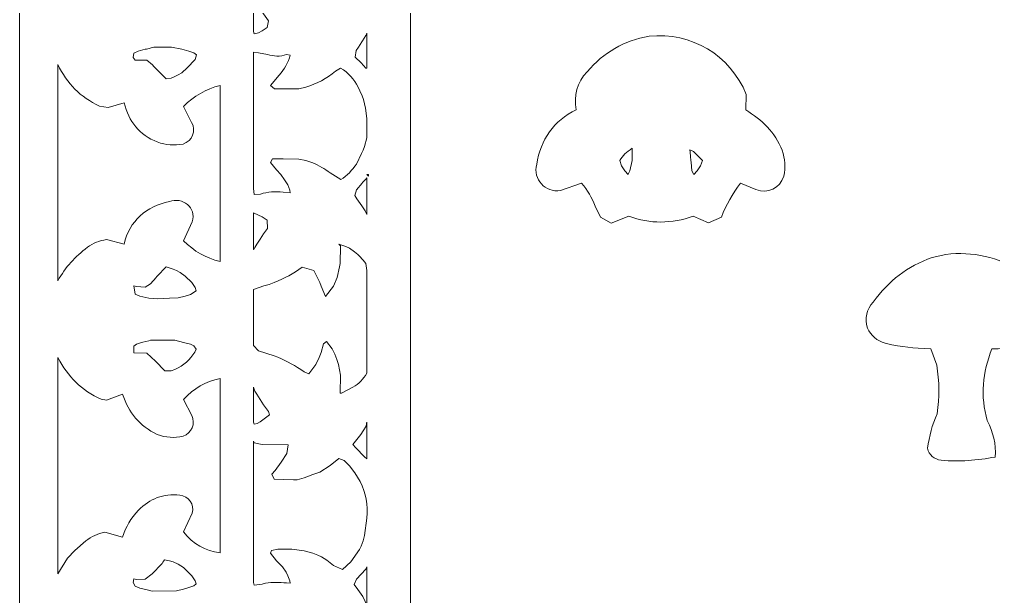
# Model space of a CAD drawing. Header units: centimetres. Extents: x -13.8 to 13.8, y -13.7 to 13.7.
# Drawn here: x -13.76 to -7.35, y 5.43 to 9.23 of the extents above; entities that cross this region are included whole.
import ezdxf

# ---------------------------------------------------------------- set-up
doc = ezdxf.new("R2010")
doc.units = ezdxf.units.CM
doc.header["$MEASUREMENT"] = 0
doc.layers.add('Layer 1', color=7, linetype='Continuous')

msp = doc.modelspace()

# ---------------------------------------------------------------- linework, layer by layer
at = {"layer": 'Layer 1', "lineweight": 0}
msp.add_lwpolyline([(-13.76315, 0.85022), (-0.94195, 0.85022), (-0.94195, 13.67104), (-13.76315, 13.67104), (-13.76315, 0.85022)], close=True, dxfattribs=at)
at = {"layer": 'Layer 1', "color": 7, "lineweight": 0}
msp.add_lwpolyline([(-11.18949, 3.40061), (-3.51539, 3.40061), (-3.51539, 11.10919), (-11.18949, 11.10919), (-11.18949, 3.40061)], close=True, dxfattribs=at)
for points, knots in [([(-12.22354, 9.38593), (-12.22354, 9.38593), (-12.21325, 9.3608), (-12.21325, 9.3608), (-12.21325, 9.3608), (-12.21325, 9.3608), (-12.20182, 9.33984), (-12.20182, 9.33984), (-12.20182, 9.33984), (-12.20182, 9.33984), (-12.17972, 9.30537), (-12.17972, 9.30537), (-12.17972, 9.30537), (-12.17972, 9.30537), (-12.15668, 9.27087), (-12.15668, 9.27087), (-12.15668, 9.27087), (-12.15668, 9.27087), (-12.12429, 9.22496), (-12.12429, 9.22496), (-12.12429, 9.22496), (-12.12429, 9.22496), (-12.13287, 9.18152), (-12.13287, 9.18152), (-12.13287, 9.18152), (-12.13287, 9.18152), (-12.16639, 9.15887), (-12.16639, 9.15887), (-12.16639, 9.15887), (-12.16639, 9.15887), (-12.18943, 9.14649), (-12.18943, 9.14649), (-12.18943, 9.14649), (-12.18943, 9.14649), (-12.21801, 9.14096), (-12.21801, 9.14096), (-12.21801, 9.14096), (-12.21801, 9.14096), (-12.22354, 9.15601), (-12.22354, 9.15601), (-12.22354, 9.15601), (-12.22354, 9.15601), (-12.22354, 9.38593), (-12.22354, 9.38593)], [0, 0, 0, 0, 0.0833333, 0.0833333, 0.0833333, 0.0833333, 0.1666667, 0.1666667, 0.1666667, 0.1666667, 0.25, 0.25, 0.25, 0.25, 0.3333333, 0.3333333, 0.3333333, 0.3333333, 0.4166667, 0.4166667, 0.4166667, 0.4166667, 0.5, 0.5, 0.5, 0.5, 0.5833333, 0.5833333, 0.5833333, 0.5833333, 0.6666667, 0.6666667, 0.6666667, 0.6666667, 0.75, 0.75, 0.75, 0.75, 0.8333333, 0.8333333, 0.8333333, 0.8333333, 1, 1, 1, 1]), ([(-11.47696, 9.14477), (-11.47696, 9.14477), (-11.47696, 8.91485), (-11.47696, 8.91485), (-11.47696, 8.91485), (-11.47696, 8.91485), (-11.48286, 8.91448), (-11.48286, 8.91448), (-11.48286, 8.91448), (-11.48286, 8.91448), (-11.51448, 8.94933), (-11.51448, 8.94933), (-11.51448, 8.94933), (-11.51448, 8.94933), (-11.55353, 8.98648), (-11.55353, 8.98648), (-11.55353, 8.98648), (-11.55353, 8.98648), (-11.54705, 9.02953), (-11.54705, 9.02953), (-11.54705, 9.02953), (-11.54705, 9.02953), (-11.53258, 9.05258), (-11.53258, 9.05258), (-11.53258, 9.05258), (-11.53258, 9.05258), (-11.50972, 9.08706), (-11.50972, 9.08706), (-11.50972, 9.08706), (-11.50972, 9.08706), (-11.48932, 9.11849), (-11.48932, 9.11849), (-11.48932, 9.11849), (-11.48935, 9.11847), (-11.47905, 9.13847), (-11.47696, 9.14477)], [0, 0, 0, 0, 0.1, 0.1, 0.1, 0.1, 0.2, 0.2, 0.2, 0.2, 0.3, 0.3, 0.3, 0.3, 0.4, 0.4, 0.4, 0.4, 0.5, 0.5, 0.5, 0.5, 0.6, 0.6, 0.6, 0.6, 0.7, 0.7, 0.7, 0.7, 0.8, 0.8, 0.8, 0.8, 1, 1, 1, 1]), ([(-12.87846, 9.05256), (-12.87846, 9.05256), (-12.76358, 9.05256), (-12.76358, 9.05256), (-12.76358, 9.05256), (-12.76358, 9.05256), (-12.695, 9.03827), (-12.695, 9.03827), (-12.695, 9.03827), (-12.695, 9.03827), (-12.64891, 9.02684), (-12.64891, 9.02684), (-12.64891, 9.02684), (-12.64891, 9.02684), (-12.61539, 9.01501), (-12.61539, 9.01501), (-12.61539, 9.01501), (-12.61539, 9.01501), (-12.5992, 9.00263), (-12.5992, 9.00263), (-12.5992, 9.00263), (-12.5992, 9.00263), (-12.60682, 8.97196), (-12.60682, 8.97196), (-12.60682, 8.97196), (-12.60682, 8.97196), (-12.65997, 8.91539), (-12.65997, 8.91539), (-12.65997, 8.91539), (-12.65997, 8.91539), (-12.69503, 8.88414), (-12.69503, 8.88414), (-12.69503, 8.88414), (-12.69503, 8.88414), (-12.7177, 8.87062), (-12.7177, 8.87062), (-12.7177, 8.87062), (-12.7177, 8.87062), (-12.74093, 8.85938), (-12.74093, 8.85938), (-12.74093, 8.85938), (-12.74093, 8.85938), (-12.76398, 8.84853), (-12.76398, 8.84853), (-12.76398, 8.84853), (-12.76398, 8.84853), (-12.79846, 8.84281), (-12.79846, 8.84281), (-12.79846, 8.84281), (-12.79846, 8.84281), (-12.83561, 8.88033), (-12.83561, 8.88033), (-12.83561, 8.88033), (-12.86532, 8.9129), (-12.88932, 8.9388), (-12.92438, 8.96624), (-12.92438, 8.96624), (-12.92438, 8.96624), (-13.00211, 8.96643), (-13.00211, 8.96643), (-13.00211, 8.96643), (-13.00211, 8.96643), (-13.01563, 8.98471), (-13.01563, 8.98471), (-13.01563, 8.98471), (-13.01563, 8.98471), (-13.01068, 9.01329), (-13.01068, 9.01329), (-13.01068, 9.01329), (-13.01068, 9.01329), (-12.9821, 9.02681), (-12.9821, 9.02681), (-12.9821, 9.02681), (-12.9821, 9.02681), (-12.93619, 9.03824), (-12.93619, 9.03824), (-12.93619, 9.03824), (-12.93619, 9.03827), (-12.88325, 9.04952), (-12.87846, 9.05256)], [0, 0, 0, 0, 0.047619, 0.047619, 0.047619, 0.047619, 0.0952381, 0.0952381, 0.0952381, 0.0952381, 0.1428571, 0.1428571, 0.1428571, 0.1428571, 0.1904762, 0.1904762, 0.1904762, 0.1904762, 0.2380952, 0.2380952, 0.2380952, 0.2380952, 0.2857143, 0.2857143, 0.2857143, 0.2857143, 0.3333333, 0.3333333, 0.3333333, 0.3333333, 0.3809524, 0.3809524, 0.3809524, 0.3809524, 0.4285714, 0.4285714, 0.4285714, 0.4285714, 0.4761905, 0.4761905, 0.4761905, 0.4761905, 0.5238095, 0.5238095, 0.5238095, 0.5238095, 0.5714286, 0.5714286, 0.5714286, 0.5714286, 0.6190476, 0.6190476, 0.6190476, 0.6190476, 0.6666667, 0.6666667, 0.6666667, 0.6666667, 0.7142857, 0.7142857, 0.7142857, 0.7142857, 0.7619048, 0.7619048, 0.7619048, 0.7619048, 0.8095238, 0.8095238, 0.8095238, 0.8095238, 0.8571429, 0.8571429, 0.8571429, 0.8571429, 0.9047619, 0.9047619, 0.9047619, 0.9047619, 1, 1, 1, 1]), ([(-12.22354, 9.01827), (-12.22354, 9.01827), (-12.18944, 9.01446), (-12.18944, 9.01446), (-12.18944, 9.01446), (-12.18944, 9.01446), (-12.13189, 9.0038), (-12.13189, 9.0038), (-12.13189, 9.0038), (-12.09017, 8.99142), (-12.04751, 8.98837), (-12.0056, 9.0038), (-12.0056, 9.0038), (-12.0056, 9.0038), (-11.98065, 9.00057), (-11.98065, 9.00057), (-11.98065, 9.00057), (-11.99552, 8.94895), (-12.01761, 8.90855), (-12.05323, 8.86875), (-12.05323, 8.86875), (-12.05323, 8.86875), (-12.11191, 8.80073), (-12.11191, 8.80073), (-12.11191, 8.80073), (-12.11191, 8.80073), (-12.08561, 8.77692), (-12.08561, 8.77692), (-12.08561, 8.77692), (-12.08561, 8.77692), (-11.92501, 8.77692), (-11.92501, 8.77692), (-11.92501, 8.77692), (-11.92501, 8.77692), (-11.87929, 8.7893), (-11.87929, 8.7893), (-11.87929, 8.7893), (-11.80595, 8.81253), (-11.74213, 8.84341), (-11.68363, 8.89484), (-11.68363, 8.89484), (-11.68363, 8.89484), (-11.64934, 8.91484), (-11.64934, 8.91484), (-11.64934, 8.91484), (-11.59828, 8.88169), (-11.56076, 8.84303), (-11.53351, 8.78834), (-11.53351, 8.78834), (-11.53351, 8.78834), (-11.52208, 8.76529), (-11.52208, 8.76529), (-11.52208, 8.76529), (-11.52208, 8.76529), (-11.50874, 8.73081), (-11.50874, 8.73081), (-11.50874, 8.73081), (-11.50874, 8.73081), (-11.49903, 8.70795), (-11.49903, 8.70795), (-11.49903, 8.70795), (-11.49903, 8.70795), (-11.48569, 8.65043), (-11.48569, 8.65043), (-11.48569, 8.65043), (-11.48569, 8.65043), (-11.47693, 8.58185), (-11.47693, 8.58185), (-11.47693, 8.58185), (-11.47693, 8.58185), (-11.47693, 8.45535), (-11.47693, 8.45535), (-11.47693, 8.45535), (-11.47693, 8.45535), (-11.49257, 8.39783), (-11.49257, 8.39783), (-11.49257, 8.39783), (-11.49257, 8.39783), (-11.50077, 8.37478), (-11.50077, 8.37478), (-11.50077, 8.37478), (-11.50077, 8.37478), (-11.51143, 8.35173), (-11.51143, 8.35173), (-11.51143, 8.35173), (-11.51143, 8.35173), (-11.54591, 8.28278), (-11.54591, 8.28278), (-11.54591, 8.28278), (-11.57467, 8.24201), (-11.60592, 8.20563), (-11.64918, 8.17972), (-11.64918, 8.17972), (-11.64918, 8.17972), (-11.71834, 8.22449), (-11.71834, 8.22449), (-11.71834, 8.22449), (-11.75567, 8.2506), (-11.79187, 8.27288), (-11.83341, 8.29135), (-11.83341, 8.29135), (-11.83341, 8.29135), (-11.87932, 8.30506), (-11.87932, 8.30506), (-11.87932, 8.30506), (-11.87932, 8.30506), (-11.92504, 8.31554), (-11.92504, 8.31554), (-11.92504, 8.31554), (-11.92504, 8.31554), (-12.02847, 8.31745), (-12.02847, 8.31745), (-12.02847, 8.31745), (-12.02847, 8.31745), (-12.09741, 8.31747), (-12.09741, 8.31747), (-12.09741, 8.31747), (-12.09741, 8.31747), (-12.11188, 8.29347), (-12.11188, 8.29347), (-12.11188, 8.29347), (-12.11188, 8.29347), (-12.07225, 8.24413), (-12.07225, 8.24413), (-12.07225, 8.24413), (-12.07225, 8.24413), (-12.04291, 8.21384), (-12.04291, 8.21384), (-12.04291, 8.21384), (-12.04291, 8.21384), (-12.0187, 8.17936), (-12.0187, 8.17936), (-12.0187, 8.17936), (-12.0187, 8.17936), (-11.99774, 8.14488), (-11.99774, 8.14488), (-11.99774, 8.14488), (-11.99774, 8.14488), (-11.98422, 8.11154), (-11.98422, 8.11154), (-11.98422, 8.11154), (-11.98422, 8.11154), (-11.9806, 8.09326), (-11.9806, 8.09326), (-11.9806, 8.09326), (-11.9806, 8.09326), (-12.02841, 8.09726), (-12.02841, 8.09726), (-12.02841, 8.09726), (-12.08043, 8.10242), (-12.12787, 8.10012), (-12.17795, 8.08469), (-12.17795, 8.08469), (-12.17795, 8.08469), (-12.21796, 8.08183), (-12.21796, 8.08183), (-12.21796, 8.08183), (-12.21796, 8.08183), (-12.22349, 8.12221), (-12.22349, 8.12221), (-12.22349, 8.12221), (-12.22349, 8.12221), (-12.22349, 9.01827), (-12.22349, 9.01827), (-12.22349, 9.01827), (-12.22349, 9.01827), (-12.22354, 9.01827), (-12.22354, 9.01827)], [0, 0, 0, 0, 0.0232558, 0.0232558, 0.0232558, 0.0232558, 0.0465116, 0.0465116, 0.0465116, 0.0465116, 0.0697674, 0.0697674, 0.0697674, 0.0697674, 0.0930233, 0.0930233, 0.0930233, 0.0930233, 0.1162791, 0.1162791, 0.1162791, 0.1162791, 0.1395349, 0.1395349, 0.1395349, 0.1395349, 0.1627907, 0.1627907, 0.1627907, 0.1627907, 0.1860465, 0.1860465, 0.1860465, 0.1860465, 0.2093023, 0.2093023, 0.2093023, 0.2093023, 0.2325581, 0.2325581, 0.2325581, 0.2325581, 0.255814, 0.255814, 0.255814, 0.255814, 0.2790698, 0.2790698, 0.2790698, 0.2790698, 0.3023256, 0.3023256, 0.3023256, 0.3023256, 0.3255814, 0.3255814, 0.3255814, 0.3255814, 0.3488372, 0.3488372, 0.3488372, 0.3488372, 0.372093, 0.372093, 0.372093, 0.372093, 0.3953488, 0.3953488, 0.3953488, 0.3953488, 0.4186047, 0.4186047, 0.4186047, 0.4186047, 0.4418605, 0.4418605, 0.4418605, 0.4418605, 0.4651163, 0.4651163, 0.4651163, 0.4651163, 0.4883721, 0.4883721, 0.4883721, 0.4883721, 0.5116279, 0.5116279, 0.5116279, 0.5116279, 0.5348837, 0.5348837, 0.5348837, 0.5348837, 0.5581395, 0.5581395, 0.5581395, 0.5581395, 0.5813953, 0.5813953, 0.5813953, 0.5813953, 0.6046512, 0.6046512, 0.6046512, 0.6046512, 0.627907, 0.627907, 0.627907, 0.627907, 0.6511628, 0.6511628, 0.6511628, 0.6511628, 0.6744186, 0.6744186, 0.6744186, 0.6744186, 0.6976744, 0.6976744, 0.6976744, 0.6976744, 0.7209302, 0.7209302, 0.7209302, 0.7209302, 0.744186, 0.744186, 0.744186, 0.744186, 0.7674419, 0.7674419, 0.7674419, 0.7674419, 0.7906977, 0.7906977, 0.7906977, 0.7906977, 0.8139535, 0.8139535, 0.8139535, 0.8139535, 0.8372093, 0.8372093, 0.8372093, 0.8372093, 0.8604651, 0.8604651, 0.8604651, 0.8604651, 0.8837209, 0.8837209, 0.8837209, 0.8837209, 0.9069767, 0.9069767, 0.9069767, 0.9069767, 0.9302326, 0.9302326, 0.9302326, 0.9302326, 0.9534884, 0.9534884, 0.9534884, 0.9534884, 1, 1, 1, 1]), ([(-13.51055, 8.93789), (-13.44996, 8.81274), (-13.36291, 8.72281), (-13.23604, 8.66434), (-13.23604, 8.66434), (-13.23604, 8.66434), (-13.17926, 8.65558), (-13.17926, 8.65558), (-13.17926, 8.65558), (-13.17926, 8.65558), (-13.07372, 8.68529), (-13.07372, 8.68529), (-13.07372, 8.68529), (-13.04591, 8.56488), (-12.97275, 8.47307), (-12.85618, 8.42793), (-12.85618, 8.42793), (-12.79922, 8.40735), (-12.74646, 8.4024), (-12.68663, 8.41441), (-12.68663, 8.41441), (-12.62527, 8.43404), (-12.59805, 8.50032), (-12.63043, 8.5571), (-12.63043, 8.5571), (-12.63043, 8.5571), (-12.68337, 8.66225), (-12.68337, 8.66225), (-12.68337, 8.66225), (-12.61288, 8.73102), (-12.5384, 8.77618), (-12.44202, 8.80018), (-12.44202, 8.80018), (-12.44202, 8.80018), (-12.44202, 7.63964), (-12.44202, 7.63964), (-12.44202, 7.63964), (-12.53708, 7.66536), (-12.61424, 7.7065), (-12.68319, 7.77757), (-12.68319, 7.77757), (-12.68319, 7.77757), (-12.62641, 7.90198), (-12.62641, 7.90198), (-12.62641, 7.90198), (-12.59516, 7.9957), (-12.69081, 8.06904), (-12.77653, 8.03475), (-12.77653, 8.03475), (-12.92589, 8.00655), (-13.04114, 7.90598), (-13.07371, 7.7549), (-13.07371, 7.7549), (-13.07371, 7.7549), (-13.19068, 7.78538), (-13.19068, 7.78538), (-13.19068, 7.78538), (-13.23793, 7.77757), (-13.27678, 7.76215), (-13.31604, 7.7349), (-13.31604, 7.7349), (-13.397, 7.67166), (-13.46101, 7.60422), (-13.51035, 7.51355), (-13.51035, 7.51355), (-13.51035, 7.51355), (-13.51055, 8.93789), (-13.51055, 8.93789)], [0, 0, 0, 0, 0.0555556, 0.0555556, 0.0555556, 0.0555556, 0.1111111, 0.1111111, 0.1111111, 0.1111111, 0.1666667, 0.1666667, 0.1666667, 0.1666667, 0.2222222, 0.2222222, 0.2222222, 0.2222222, 0.2777778, 0.2777778, 0.2777778, 0.2777778, 0.3333333, 0.3333333, 0.3333333, 0.3333333, 0.3888889, 0.3888889, 0.3888889, 0.3888889, 0.4444444, 0.4444444, 0.4444444, 0.4444444, 0.5, 0.5, 0.5, 0.5, 0.5555556, 0.5555556, 0.5555556, 0.5555556, 0.6111111, 0.6111111, 0.6111111, 0.6111111, 0.6666667, 0.6666667, 0.6666667, 0.6666667, 0.7222222, 0.7222222, 0.7222222, 0.7222222, 0.7777778, 0.7777778, 0.7777778, 0.7777778, 0.8333333, 0.8333333, 0.8333333, 0.8333333, 0.8888889, 0.8888889, 0.8888889, 0.8888889, 1, 1, 1, 1]), ([(-9.73066, 8.38639), (-9.73066, 8.38639), (-9.73066, 8.30619), (-9.73066, 8.30619), (-9.73066, 8.30619), (-9.73066, 8.30619), (-9.74513, 8.23684), (-9.74513, 8.23684), (-9.74513, 8.23684), (-9.74513, 8.23684), (-9.75484, 8.21969), (-9.75484, 8.21969), (-9.75484, 8.21969), (-9.75484, 8.21969), (-9.75751, 8.21416), (-9.75751, 8.21416), (-9.75751, 8.21416), (-9.75751, 8.21416), (-9.77847, 8.23683), (-9.77847, 8.23683), (-9.77847, 8.23683), (-9.77847, 8.23683), (-9.80056, 8.27131), (-9.80056, 8.27131), (-9.80056, 8.27131), (-9.80056, 8.27131), (-9.81294, 8.30579), (-9.81294, 8.30579), (-9.81294, 8.30579), (-9.79239, 8.33818), (-9.76895, 8.36163), (-9.73066, 8.38639)], [0, 0, 0, 0, 0.1111111, 0.1111111, 0.1111111, 0.1111111, 0.2222222, 0.2222222, 0.2222222, 0.2222222, 0.3333333, 0.3333333, 0.3333333, 0.3333333, 0.4444444, 0.4444444, 0.4444444, 0.4444444, 0.5555556, 0.5555556, 0.5555556, 0.5555556, 0.6666667, 0.6666667, 0.6666667, 0.6666667, 0.7777778, 0.7777778, 0.7777778, 0.7777778, 1, 1, 1, 1]), ([(-9.35157, 8.37515), (-9.35157, 8.37515), (-9.32776, 8.36621), (-9.32776, 8.36621), (-9.32776, 8.36621), (-9.32776, 8.36621), (-9.26852, 8.30583), (-9.26852, 8.30583), (-9.26852, 8.30583), (-9.26852, 8.30583), (-9.2809, 8.27135), (-9.2809, 8.27135), (-9.2809, 8.27135), (-9.2809, 8.27135), (-9.30395, 8.23687), (-9.30395, 8.23687), (-9.30395, 8.23687), (-9.30395, 8.23687), (-9.32509, 8.2142), (-9.32509, 8.2142), (-9.32509, 8.2142), (-9.32509, 8.2142), (-9.33747, 8.23687), (-9.33747, 8.23687), (-9.33747, 8.23687), (-9.33747, 8.23687), (-9.34319, 8.29439), (-9.34319, 8.29439), (-9.34319, 8.29439), (-9.34318, 8.29437), (-9.3508, 8.36925), (-9.35157, 8.37515)], [0, 0, 0, 0, 0.1111111, 0.1111111, 0.1111111, 0.1111111, 0.2222222, 0.2222222, 0.2222222, 0.2222222, 0.3333333, 0.3333333, 0.3333333, 0.3333333, 0.4444444, 0.4444444, 0.4444444, 0.4444444, 0.5555556, 0.5555556, 0.5555556, 0.5555556, 0.6666667, 0.6666667, 0.6666667, 0.6666667, 0.7777778, 0.7777778, 0.7777778, 0.7777778, 1, 1, 1, 1]), ([(-11.47696, 8.19092), (-11.47696, 8.19092), (-11.47696, 7.94975), (-11.47696, 7.94975), (-11.47696, 7.94975), (-11.47696, 7.94975), (-11.48879, 7.97414), (-11.48879, 7.97414), (-11.48879, 7.97414), (-11.48879, 7.97414), (-11.50975, 8.00692), (-11.50975, 8.00692), (-11.50975, 8.00692), (-11.50975, 8.00692), (-11.54327, 8.05322), (-11.54327, 8.05322), (-11.54327, 8.05322), (-11.54327, 8.05322), (-11.55565, 8.07589), (-11.55565, 8.07589), (-11.55565, 8.07589), (-11.55565, 8.07589), (-11.54499, 8.11322), (-11.54499, 8.11322), (-11.54499, 8.11322), (-11.54499, 8.11322), (-11.50879, 8.15666), (-11.50879, 8.15666), (-11.50879, 8.15666), (-11.50877, 8.15665), (-11.48286, 8.1852), (-11.47696, 8.19092)], [0, 0, 0, 0, 0.1111111, 0.1111111, 0.1111111, 0.1111111, 0.2222222, 0.2222222, 0.2222222, 0.2222222, 0.3333333, 0.3333333, 0.3333333, 0.3333333, 0.4444444, 0.4444444, 0.4444444, 0.4444444, 0.5555556, 0.5555556, 0.5555556, 0.5555556, 0.6666667, 0.6666667, 0.6666667, 0.6666667, 0.7777778, 0.7777778, 0.7777778, 0.7777778, 1, 1, 1, 1]), ([(-12.22354, 7.96158), (-12.22354, 7.96158), (-12.18943, 7.94671), (-12.18943, 7.94671), (-12.18943, 7.94671), (-12.18943, 7.94671), (-12.16639, 7.93528), (-12.16639, 7.93528), (-12.16639, 7.93528), (-12.16639, 7.93528), (-12.13287, 7.91223), (-12.13287, 7.91223), (-12.13287, 7.91223), (-12.13287, 7.91223), (-12.13191, 7.85775), (-12.13191, 7.85775), (-12.13191, 7.85775), (-12.13191, 7.85775), (-12.15668, 7.82325), (-12.15668, 7.82325), (-12.15668, 7.82325), (-12.15668, 7.82325), (-12.17972, 7.78878), (-12.17972, 7.78878), (-12.17972, 7.78878), (-12.17972, 7.78878), (-12.20182, 7.7543), (-12.20182, 7.7543), (-12.20182, 7.7543), (-12.20182, 7.7543), (-12.21325, 7.73298), (-12.21325, 7.73298), (-12.21325, 7.73298), (-12.21325, 7.73298), (-12.22182, 7.71983), (-12.22182, 7.71983), (-12.22182, 7.71983), (-12.22182, 7.71983), (-12.22354, 7.7202), (-12.22354, 7.7202), (-12.22354, 7.7202), (-12.22354, 7.7202), (-12.22354, 7.96158), (-12.22354, 7.96158)], [0, 0, 0, 0, 0.0833333, 0.0833333, 0.0833333, 0.0833333, 0.1666667, 0.1666667, 0.1666667, 0.1666667, 0.25, 0.25, 0.25, 0.25, 0.3333333, 0.3333333, 0.3333333, 0.3333333, 0.4166667, 0.4166667, 0.4166667, 0.4166667, 0.5, 0.5, 0.5, 0.5, 0.5833333, 0.5833333, 0.5833333, 0.5833333, 0.6666667, 0.6666667, 0.6666667, 0.6666667, 0.75, 0.75, 0.75, 0.75, 0.8333333, 0.8333333, 0.8333333, 0.8333333, 1, 1, 1, 1]), ([(-11.6608, 7.75467), (-11.6608, 7.75467), (-11.61489, 7.7398), (-11.61489, 7.7398), (-11.61489, 7.7398), (-11.61489, 7.7398), (-11.59222, 7.72856), (-11.59222, 7.72856), (-11.59222, 7.72856), (-11.59222, 7.72856), (-11.55774, 7.70533), (-11.55774, 7.70533), (-11.55774, 7.70533), (-11.52935, 7.68115), (-11.50554, 7.65733), (-11.48286, 7.62799), (-11.48286, 7.62799), (-11.48286, 7.62799), (-11.47696, 7.58227), (-11.47696, 7.58227), (-11.47696, 7.58227), (-11.47696, 7.58227), (-11.47696, 6.90446), (-11.47696, 6.90446), (-11.47696, 6.90446), (-11.50077, 6.8675), (-11.52898, 6.8336), (-11.56898, 6.8136), (-11.56898, 6.8136), (-11.56898, 6.8136), (-11.6446, 6.77301), (-11.6446, 6.77301), (-11.6446, 6.77301), (-11.6446, 6.77301), (-11.65241, 6.77378), (-11.65241, 6.77378), (-11.65241, 6.77378), (-11.65241, 6.77378), (-11.64937, 6.89303), (-11.64937, 6.89303), (-11.64937, 6.89303), (-11.64937, 6.89303), (-11.66384, 6.96161), (-11.66384, 6.96161), (-11.66384, 6.96161), (-11.66384, 6.96161), (-11.67413, 6.99609), (-11.67413, 6.99609), (-11.67413, 6.99609), (-11.67413, 6.99609), (-11.68688, 7.03057), (-11.68688, 7.03057), (-11.68688, 7.03057), (-11.68688, 7.03057), (-11.70593, 7.06505), (-11.70593, 7.06505), (-11.70593, 7.06505), (-11.70593, 7.06505), (-11.74213, 7.114), (-11.74213, 7.114), (-11.74213, 7.114), (-11.74213, 7.114), (-11.76232, 7.09876), (-11.76232, 7.09876), (-11.76232, 7.09876), (-11.76232, 7.09876), (-11.77756, 7.04198), (-11.77756, 7.04198), (-11.77756, 7.04198), (-11.77756, 7.04198), (-11.79031, 7.0075), (-11.79031, 7.0075), (-11.79031, 7.0075), (-11.79031, 7.0075), (-11.81203, 6.96159), (-11.81203, 6.96159), (-11.81203, 6.96159), (-11.81203, 6.96159), (-11.85928, 6.90121), (-11.85928, 6.90121), (-11.85928, 6.90121), (-11.85928, 6.90121), (-11.89053, 6.91473), (-11.89053, 6.91473), (-11.89053, 6.91473), (-11.94654, 6.95264), (-12.00044, 6.98426), (-12.06275, 7.01038), (-12.06275, 7.01038), (-12.06275, 7.01038), (-12.08598, 7.02028), (-12.08598, 7.02028), (-12.08598, 7.02028), (-12.08598, 7.02028), (-12.18943, 7.05153), (-12.18943, 7.05153), (-12.18943, 7.05153), (-12.18943, 7.05153), (-12.22353, 7.08812), (-12.22353, 7.08812), (-12.22353, 7.08812), (-12.22353, 7.08812), (-12.22353, 7.45579), (-12.22353, 7.45579), (-12.22353, 7.45579), (-12.22353, 7.45579), (-12.15495, 7.4796), (-12.15495, 7.4796), (-12.15495, 7.4796), (-12.15495, 7.4796), (-12.12047, 7.49008), (-12.12047, 7.49008), (-12.12047, 7.49008), (-12.12047, 7.49008), (-12.08599, 7.5017), (-12.08599, 7.5017), (-12.08599, 7.5017), (-12.01894, 7.5299), (-11.96179, 7.56094), (-11.90216, 7.60304), (-11.90216, 7.60304), (-11.90216, 7.60304), (-11.82482, 7.58208), (-11.82482, 7.58208), (-11.82482, 7.58208), (-11.82482, 7.58208), (-11.7873, 7.5017), (-11.7873, 7.5017), (-11.7873, 7.5017), (-11.7873, 7.5017), (-11.77759, 7.47865), (-11.77759, 7.47865), (-11.77759, 7.47865), (-11.77759, 7.47865), (-11.74997, 7.4097), (-11.74997, 7.4097), (-11.74997, 7.4097), (-11.74997, 7.4097), (-11.69721, 7.47865), (-11.69721, 7.47865), (-11.69721, 7.47865), (-11.69721, 7.47865), (-11.67244, 7.5362), (-11.67244, 7.5362), (-11.67244, 7.5362), (-11.67244, 7.5362), (-11.65797, 7.60515), (-11.65797, 7.60515), (-11.65797, 7.60515), (-11.65797, 7.60515), (-11.65149, 7.62782), (-11.65149, 7.62782), (-11.65149, 7.62782), (-11.65149, 7.62782), (-11.6494, 7.74289), (-11.6494, 7.74289), (-11.6494, 7.74289), (-11.6494, 7.74289), (-11.6608, 7.75467), (-11.6608, 7.75467)], [0, 0, 0, 0, 0.0243902, 0.0243902, 0.0243902, 0.0243902, 0.0487805, 0.0487805, 0.0487805, 0.0487805, 0.0731707, 0.0731707, 0.0731707, 0.0731707, 0.097561, 0.097561, 0.097561, 0.097561, 0.1219512, 0.1219512, 0.1219512, 0.1219512, 0.1463415, 0.1463415, 0.1463415, 0.1463415, 0.1707317, 0.1707317, 0.1707317, 0.1707317, 0.195122, 0.195122, 0.195122, 0.195122, 0.2195122, 0.2195122, 0.2195122, 0.2195122, 0.2439024, 0.2439024, 0.2439024, 0.2439024, 0.2682927, 0.2682927, 0.2682927, 0.2682927, 0.2926829, 0.2926829, 0.2926829, 0.2926829, 0.3170732, 0.3170732, 0.3170732, 0.3170732, 0.3414634, 0.3414634, 0.3414634, 0.3414634, 0.3658537, 0.3658537, 0.3658537, 0.3658537, 0.3902439, 0.3902439, 0.3902439, 0.3902439, 0.4146341, 0.4146341, 0.4146341, 0.4146341, 0.4390244, 0.4390244, 0.4390244, 0.4390244, 0.4634146, 0.4634146, 0.4634146, 0.4634146, 0.4878049, 0.4878049, 0.4878049, 0.4878049, 0.5121951, 0.5121951, 0.5121951, 0.5121951, 0.5365854, 0.5365854, 0.5365854, 0.5365854, 0.5609756, 0.5609756, 0.5609756, 0.5609756, 0.5853659, 0.5853659, 0.5853659, 0.5853659, 0.6097561, 0.6097561, 0.6097561, 0.6097561, 0.6341463, 0.6341463, 0.6341463, 0.6341463, 0.6585366, 0.6585366, 0.6585366, 0.6585366, 0.6829268, 0.6829268, 0.6829268, 0.6829268, 0.7073171, 0.7073171, 0.7073171, 0.7073171, 0.7317073, 0.7317073, 0.7317073, 0.7317073, 0.7560976, 0.7560976, 0.7560976, 0.7560976, 0.7804878, 0.7804878, 0.7804878, 0.7804878, 0.804878, 0.804878, 0.804878, 0.804878, 0.8292683, 0.8292683, 0.8292683, 0.8292683, 0.8536585, 0.8536585, 0.8536585, 0.8536585, 0.8780488, 0.8780488, 0.8780488, 0.8780488, 0.902439, 0.902439, 0.902439, 0.902439, 0.9268293, 0.9268293, 0.9268293, 0.9268293, 0.9512195, 0.9512195, 0.9512195, 0.9512195, 1, 1, 1, 1]), ([(-12.79808, 7.60513), (-12.79808, 7.60513), (-12.77712, 7.59828), (-12.77712, 7.59828), (-12.77712, 7.59828), (-12.77712, 7.59828), (-12.75217, 7.59124), (-12.75217, 7.59124), (-12.75217, 7.59124), (-12.75217, 7.59124), (-12.7295, 7.58039), (-12.7295, 7.58039), (-12.7295, 7.58039), (-12.7295, 7.58039), (-12.70645, 7.56764), (-12.70645, 7.56764), (-12.70645, 7.56764), (-12.70645, 7.56764), (-12.67197, 7.54478), (-12.67197, 7.54478), (-12.67197, 7.54478), (-12.67197, 7.54478), (-12.62892, 7.50173), (-12.62892, 7.50173), (-12.62892, 7.50173), (-12.62892, 7.50173), (-12.60683, 7.46839), (-12.60683, 7.46839), (-12.60683, 7.46839), (-12.60683, 7.46839), (-12.60093, 7.44799), (-12.60093, 7.44799), (-12.60093, 7.44799), (-12.60093, 7.44799), (-12.6375, 7.42381), (-12.6375, 7.42381), (-12.6375, 7.42381), (-12.6375, 7.42381), (-12.67198, 7.41275), (-12.67198, 7.41275), (-12.67198, 7.41275), (-12.67198, 7.41275), (-12.7177, 7.40113), (-12.7177, 7.40113), (-12.7177, 7.40113), (-12.7177, 7.40113), (-12.77504, 7.39827), (-12.77504, 7.39827), (-12.77504, 7.39827), (-12.77504, 7.39827), (-12.85561, 7.39523), (-12.85561, 7.39523), (-12.85561, 7.39523), (-12.85561, 7.39523), (-12.91276, 7.39827), (-12.91276, 7.39827), (-12.91276, 7.39827), (-12.91276, 7.39827), (-12.97068, 7.41274), (-12.97068, 7.41274), (-12.97068, 7.41274), (-12.97068, 7.41274), (-13.00211, 7.42589), (-13.00211, 7.42589), (-13.00211, 7.42589), (-13.00211, 7.42589), (-13.01068, 7.48037), (-13.01068, 7.48037), (-13.01068, 7.48037), (-13.01068, 7.48037), (-12.9924, 7.47693), (-12.9924, 7.47693), (-12.9924, 7.47693), (-12.9924, 7.47693), (-12.9362, 7.47198), (-12.9362, 7.47198), (-12.9362, 7.47198), (-12.9362, 7.47198), (-12.90191, 7.49275), (-12.90191, 7.49275), (-12.90191, 7.49275), (-12.90191, 7.49275), (-12.86418, 7.53619), (-12.86418, 7.53619), (-12.86418, 7.53619), (-12.86417, 7.53618), (-12.80321, 7.59846), (-12.79808, 7.60513)], [0, 0, 0, 0, 0.0434783, 0.0434783, 0.0434783, 0.0434783, 0.0869565, 0.0869565, 0.0869565, 0.0869565, 0.1304348, 0.1304348, 0.1304348, 0.1304348, 0.173913, 0.173913, 0.173913, 0.173913, 0.2173913, 0.2173913, 0.2173913, 0.2173913, 0.2608696, 0.2608696, 0.2608696, 0.2608696, 0.3043478, 0.3043478, 0.3043478, 0.3043478, 0.3478261, 0.3478261, 0.3478261, 0.3478261, 0.3913043, 0.3913043, 0.3913043, 0.3913043, 0.4347826, 0.4347826, 0.4347826, 0.4347826, 0.4782609, 0.4782609, 0.4782609, 0.4782609, 0.5217391, 0.5217391, 0.5217391, 0.5217391, 0.5652174, 0.5652174, 0.5652174, 0.5652174, 0.6086957, 0.6086957, 0.6086957, 0.6086957, 0.6521739, 0.6521739, 0.6521739, 0.6521739, 0.6956522, 0.6956522, 0.6956522, 0.6956522, 0.7391304, 0.7391304, 0.7391304, 0.7391304, 0.7826087, 0.7826087, 0.7826087, 0.7826087, 0.826087, 0.826087, 0.826087, 0.826087, 0.8695652, 0.8695652, 0.8695652, 0.8695652, 0.9130435, 0.9130435, 0.9130435, 0.9130435, 1, 1, 1, 1]), ([(-12.90153, 7.12261), (-12.90153, 7.12261), (-12.74056, 7.12261), (-12.74056, 7.12261), (-12.74056, 7.12261), (-12.74056, 7.12261), (-12.68341, 7.10814), (-12.68341, 7.10814), (-12.68341, 7.10814), (-12.68341, 7.10814), (-12.6375, 7.09576), (-12.6375, 7.09576), (-12.6375, 7.09576), (-12.6375, 7.09576), (-12.61541, 7.08605), (-12.61541, 7.08605), (-12.61541, 7.08605), (-12.61541, 7.08605), (-12.59922, 7.06338), (-12.59922, 7.06338), (-12.59922, 7.06338), (-12.62721, 7.01099), (-12.66399, 6.96832), (-12.71773, 6.94146), (-12.71773, 6.94146), (-12.71773, 6.94146), (-12.74096, 6.92926), (-12.74096, 6.92926), (-12.74096, 6.92926), (-12.74096, 6.92926), (-12.76401, 6.91955), (-12.76401, 6.91955), (-12.76401, 6.91955), (-12.76401, 6.91955), (-12.80669, 6.92127), (-12.80669, 6.92127), (-12.80669, 6.92127), (-12.80669, 6.92127), (-12.86746, 6.98472), (-12.86746, 6.98472), (-12.86746, 6.98472), (-12.86746, 6.98472), (-12.92461, 7.03616), (-12.92461, 7.03616), (-12.92461, 7.03616), (-12.92461, 7.03616), (-13.01071, 7.0392), (-13.01071, 7.0392), (-13.01071, 7.0392), (-13.01071, 7.0392), (-13.01071, 7.08397), (-13.01071, 7.08397), (-13.01071, 7.08397), (-13.01071, 7.08397), (-12.99243, 7.09672), (-12.99243, 7.09672), (-12.99243, 7.09672), (-12.99243, 7.09672), (-12.95909, 7.10815), (-12.95909, 7.10815), (-12.95909, 7.10815), (-12.95905, 7.10814), (-12.9063, 7.11957), (-12.90153, 7.12261)], [0, 0, 0, 0, 0.0588235, 0.0588235, 0.0588235, 0.0588235, 0.1176471, 0.1176471, 0.1176471, 0.1176471, 0.1764706, 0.1764706, 0.1764706, 0.1764706, 0.2352941, 0.2352941, 0.2352941, 0.2352941, 0.2941176, 0.2941176, 0.2941176, 0.2941176, 0.3529412, 0.3529412, 0.3529412, 0.3529412, 0.4117647, 0.4117647, 0.4117647, 0.4117647, 0.4705882, 0.4705882, 0.4705882, 0.4705882, 0.5294118, 0.5294118, 0.5294118, 0.5294118, 0.5882353, 0.5882353, 0.5882353, 0.5882353, 0.6470588, 0.6470588, 0.6470588, 0.6470588, 0.7058824, 0.7058824, 0.7058824, 0.7058824, 0.7647059, 0.7647059, 0.7647059, 0.7647059, 0.8235294, 0.8235294, 0.8235294, 0.8235294, 0.8823529, 0.8823529, 0.8823529, 0.8823529, 1, 1, 1, 1]), ([(-13.51055, 7.00773), (-13.44483, 6.88332), (-13.35511, 6.79114), (-13.22499, 6.73399), (-13.22499, 6.73399), (-13.22499, 6.73399), (-13.1907, 6.72827), (-13.1907, 6.72827), (-13.1907, 6.72827), (-13.1907, 6.72827), (-13.08516, 6.76656), (-13.08516, 6.76656), (-13.08516, 6.76656), (-13.04439, 6.64483), (-12.97181, 6.55815), (-12.85656, 6.50063), (-12.85656, 6.50063), (-12.79941, 6.48177), (-12.74607, 6.47663), (-12.68664, 6.4896), (-12.68664, 6.4896), (-12.62986, 6.50942), (-12.60319, 6.57247), (-12.62949, 6.62713), (-12.62949, 6.62713), (-12.62949, 6.62713), (-12.68341, 6.73209), (-12.68341, 6.73209), (-12.68341, 6.73209), (-12.61636, 6.80429), (-12.54016, 6.85192), (-12.44206, 6.87002), (-12.44206, 6.87002), (-12.44206, 6.87002), (-12.44206, 5.7213), (-12.44206, 5.7213), (-12.44206, 5.7213), (-12.54244, 5.73635), (-12.62036, 5.77903), (-12.68323, 5.85923), (-12.68323, 5.85923), (-12.68323, 5.85923), (-12.62608, 5.98324), (-12.62608, 5.98324), (-12.62608, 5.98324), (-12.61028, 6.04211), (-12.64894, 6.09526), (-12.70839, 6.10288), (-12.70839, 6.10288), (-12.81698, 6.11336), (-12.90402, 6.07925), (-12.98041, 6.00287), (-12.98041, 6.00287), (-13.03013, 5.94895), (-13.06309, 5.89447), (-13.08519, 5.82475), (-13.08519, 5.82475), (-13.08519, 5.82475), (-13.20198, 5.85809), (-13.20198, 5.85809), (-13.20198, 5.85809), (-13.24979, 5.84706), (-13.28866, 5.82991), (-13.32734, 5.79999), (-13.32734, 5.79999), (-13.32734, 5.79999), (-13.39859, 5.73712), (-13.39859, 5.73712), (-13.39859, 5.73712), (-13.39859, 5.73712), (-13.4464, 5.68587), (-13.4464, 5.68587), (-13.4464, 5.68587), (-13.4464, 5.68587), (-13.51059, 5.58337), (-13.51059, 5.58337), (-13.51059, 5.58337), (-13.51059, 5.58337), (-13.51058, 7.00773), (-13.51058, 7.00773), (-13.51058, 7.00773), (-13.51058, 7.00773), (-13.51055, 7.00773), (-13.51055, 7.00773)], [0, 0, 0, 0, 0.0454545, 0.0454545, 0.0454545, 0.0454545, 0.0909091, 0.0909091, 0.0909091, 0.0909091, 0.1363636, 0.1363636, 0.1363636, 0.1363636, 0.1818182, 0.1818182, 0.1818182, 0.1818182, 0.2272727, 0.2272727, 0.2272727, 0.2272727, 0.2727273, 0.2727273, 0.2727273, 0.2727273, 0.3181818, 0.3181818, 0.3181818, 0.3181818, 0.3636364, 0.3636364, 0.3636364, 0.3636364, 0.4090909, 0.4090909, 0.4090909, 0.4090909, 0.4545455, 0.4545455, 0.4545455, 0.4545455, 0.5, 0.5, 0.5, 0.5, 0.5454545, 0.5454545, 0.5454545, 0.5454545, 0.5909091, 0.5909091, 0.5909091, 0.5909091, 0.6363636, 0.6363636, 0.6363636, 0.6363636, 0.6818182, 0.6818182, 0.6818182, 0.6818182, 0.7272727, 0.7272727, 0.7272727, 0.7272727, 0.7727273, 0.7727273, 0.7727273, 0.7727273, 0.8181818, 0.8181818, 0.8181818, 0.8181818, 0.8636364, 0.8636364, 0.8636364, 0.8636364, 0.9090909, 0.9090909, 0.9090909, 0.9090909, 1, 1, 1, 1]), ([(-12.22354, 6.81265), (-12.22354, 6.81265), (-12.21325, 6.78751), (-12.21325, 6.78751), (-12.21325, 6.78751), (-12.21325, 6.78751), (-12.20182, 6.76619), (-12.20182, 6.76619), (-12.20182, 6.76619), (-12.20182, 6.76619), (-12.17972, 6.73171), (-12.17972, 6.73171), (-12.17972, 6.73171), (-12.17972, 6.73171), (-12.15668, 6.69721), (-12.15668, 6.69721), (-12.15668, 6.69721), (-12.15668, 6.69721), (-12.12429, 6.65244), (-12.12429, 6.65244), (-12.12429, 6.65244), (-12.12429, 6.65244), (-12.11781, 6.63149), (-12.11781, 6.63149), (-12.11781, 6.63149), (-12.11781, 6.63149), (-12.178, 6.58463), (-12.178, 6.58463), (-12.178, 6.58463), (-12.178, 6.58463), (-12.19973, 6.57397), (-12.19973, 6.57397), (-12.19973, 6.57397), (-12.19973, 6.57397), (-12.21801, 6.56902), (-12.21801, 6.56902), (-12.21801, 6.56902), (-12.21801, 6.56902), (-12.22354, 6.58291), (-12.22354, 6.58291), (-12.22354, 6.58291), (-12.22354, 6.58291), (-12.22354, 6.81265), (-12.22354, 6.81265)], [0, 0, 0, 0, 0.0833333, 0.0833333, 0.0833333, 0.0833333, 0.1666667, 0.1666667, 0.1666667, 0.1666667, 0.25, 0.25, 0.25, 0.25, 0.3333333, 0.3333333, 0.3333333, 0.3333333, 0.4166667, 0.4166667, 0.4166667, 0.4166667, 0.5, 0.5, 0.5, 0.5, 0.5833333, 0.5833333, 0.5833333, 0.5833333, 0.6666667, 0.6666667, 0.6666667, 0.6666667, 0.75, 0.75, 0.75, 0.75, 0.8333333, 0.8333333, 0.8333333, 0.8333333, 1, 1, 1, 1]), ([(-11.47696, 6.58291), (-11.47696, 6.58291), (-11.47696, 6.34156), (-11.47696, 6.34156), (-11.47696, 6.34156), (-11.47696, 6.34156), (-11.4926, 6.35471), (-11.4926, 6.35471), (-11.4926, 6.35471), (-11.4926, 6.35471), (-11.54938, 6.41263), (-11.54938, 6.41263), (-11.54938, 6.41263), (-11.54938, 6.41263), (-11.56901, 6.43605), (-11.56901, 6.43605), (-11.56901, 6.43605), (-11.56901, 6.43605), (-11.51567, 6.50214), (-11.51567, 6.50214), (-11.51567, 6.50214), (-11.51567, 6.50214), (-11.5008, 6.525), (-11.5008, 6.525), (-11.5008, 6.525), (-11.5008, 6.525), (-11.48194, 6.55662), (-11.48194, 6.55662), (-11.48194, 6.55662), (-11.48191, 6.55664), (-11.4781, 6.57701), (-11.47696, 6.58291)], [0, 0, 0, 0, 0.1111111, 0.1111111, 0.1111111, 0.1111111, 0.2222222, 0.2222222, 0.2222222, 0.2222222, 0.3333333, 0.3333333, 0.3333333, 0.3333333, 0.4444444, 0.4444444, 0.4444444, 0.4444444, 0.5555556, 0.5555556, 0.5555556, 0.5555556, 0.6666667, 0.6666667, 0.6666667, 0.6666667, 0.7777778, 0.7777778, 0.7777778, 0.7777778, 1, 1, 1, 1]), ([(-12.22354, 6.45644), (-12.22354, 6.45644), (-12.21801, 6.44747), (-12.21801, 6.44747), (-12.21801, 6.44747), (-12.21801, 6.44747), (-12.16639, 6.43604), (-12.16639, 6.43604), (-12.16639, 6.43604), (-12.16639, 6.43604), (-11.99399, 6.43376), (-11.99399, 6.43376), (-11.99399, 6.43376), (-11.99399, 6.43376), (-12.00465, 6.37566), (-12.00465, 6.37566), (-12.00465, 6.37566), (-12.00465, 6.37566), (-12.04026, 6.31814), (-12.04026, 6.31814), (-12.04026, 6.31814), (-12.04026, 6.31814), (-12.08122, 6.26366), (-12.08122, 6.26366), (-12.08122, 6.26366), (-12.08122, 6.26366), (-12.10313, 6.23908), (-12.10313, 6.23908), (-12.10313, 6.23908), (-12.10313, 6.23908), (-12.08598, 6.20746), (-12.08598, 6.20746), (-12.08598, 6.20746), (-12.08598, 6.20746), (-11.95967, 6.20307), (-11.95967, 6.20307), (-11.95967, 6.20307), (-11.95967, 6.20307), (-11.93625, 6.20384), (-11.93625, 6.20384), (-11.93625, 6.20384), (-11.93625, 6.20384), (-11.89053, 6.21585), (-11.89053, 6.21585), (-11.89053, 6.21585), (-11.89053, 6.21585), (-11.83338, 6.23718), (-11.83338, 6.23718), (-11.83338, 6.23718), (-11.83338, 6.23718), (-11.78729, 6.253), (-11.78729, 6.253), (-11.78729, 6.253), (-11.78729, 6.253), (-11.71834, 6.29719), (-11.71834, 6.29719), (-11.71834, 6.29719), (-11.71834, 6.29719), (-11.661, 6.34405), (-11.661, 6.34405), (-11.661, 6.34405), (-11.661, 6.34405), (-11.62729, 6.3309), (-11.62729, 6.3309), (-11.62729, 6.3309), (-11.62729, 6.3309), (-11.59014, 6.29433), (-11.59014, 6.29433), (-11.59014, 6.29433), (-11.59014, 6.29433), (-11.55566, 6.24917), (-11.55566, 6.24917), (-11.55566, 6.24917), (-11.55566, 6.24917), (-11.52118, 6.19202), (-11.52118, 6.19202), (-11.52118, 6.19202), (-11.4848, 6.11333), (-11.46861, 6.0379), (-11.47699, 5.95122), (-11.47699, 5.95122), (-11.47699, 5.95122), (-11.49146, 5.83557), (-11.49146, 5.83557), (-11.49146, 5.83557), (-11.49146, 5.83557), (-11.50194, 5.80109), (-11.50194, 5.80109), (-11.50194, 5.80109), (-11.50194, 5.80109), (-11.51451, 5.76659), (-11.51451, 5.76659), (-11.51451, 5.76659), (-11.51451, 5.76659), (-11.52594, 5.74394), (-11.52594, 5.74394), (-11.52594, 5.74394), (-11.52594, 5.74394), (-11.58251, 5.66335), (-11.58251, 5.66335), (-11.58251, 5.66335), (-11.58251, 5.66335), (-11.63794, 5.61268), (-11.63794, 5.61268), (-11.63794, 5.61268), (-11.63794, 5.61268), (-11.69546, 5.6384), (-11.69546, 5.6384), (-11.69546, 5.6384), (-11.69546, 5.6384), (-11.74137, 5.67288), (-11.74137, 5.67288), (-11.74137, 5.67288), (-11.74137, 5.67288), (-11.77585, 5.69497), (-11.77585, 5.69497), (-11.77585, 5.69497), (-11.77585, 5.69497), (-11.7989, 5.70677), (-11.7989, 5.70677), (-11.7989, 5.70677), (-11.7989, 5.70677), (-11.83338, 5.72011), (-11.83338, 5.72011), (-11.83338, 5.72011), (-11.83338, 5.72011), (-11.89053, 5.73535), (-11.89053, 5.73535), (-11.89053, 5.73535), (-11.89053, 5.73535), (-11.97131, 5.74678), (-11.97131, 5.74678), (-11.97131, 5.74678), (-11.97131, 5.74678), (-12.06294, 5.74601), (-12.06294, 5.74601), (-12.06294, 5.74601), (-12.06294, 5.74601), (-12.10504, 5.73802), (-12.10504, 5.73802), (-12.10504, 5.73802), (-12.10504, 5.73802), (-12.11189, 5.72011), (-12.11189, 5.72011), (-12.11189, 5.72011), (-12.11189, 5.72011), (-12.07151, 5.66963), (-12.07151, 5.66963), (-12.07151, 5.66963), (-12.07151, 5.66963), (-12.0315, 5.62886), (-12.0315, 5.62886), (-12.0315, 5.62886), (-12.0315, 5.62886), (-12.00845, 5.59436), (-12.00845, 5.59436), (-12.00845, 5.59436), (-12.00845, 5.59436), (-11.99702, 5.5715), (-11.99702, 5.5715), (-11.99702, 5.5715), (-11.99702, 5.5715), (-11.98427, 5.53816), (-11.98427, 5.53816), (-11.98427, 5.53816), (-11.98427, 5.53816), (-11.98065, 5.52197), (-11.98065, 5.52197), (-11.98065, 5.52197), (-11.98065, 5.52197), (-12.00579, 5.52369), (-12.00579, 5.52369), (-12.00579, 5.52369), (-12.05304, 5.52787), (-12.09646, 5.52827), (-12.14353, 5.52274), (-12.14353, 5.52274), (-12.14353, 5.52274), (-12.16639, 5.51512), (-12.16639, 5.51512), (-12.16639, 5.51512), (-12.16639, 5.51512), (-12.21801, 5.50922), (-12.21801, 5.50922), (-12.21801, 5.50922), (-12.21801, 5.50922), (-12.22354, 5.52578), (-12.22354, 5.52578), (-12.22354, 5.52578), (-12.22354, 5.52578), (-12.22354, 6.45644), (-12.22354, 6.45644)], [0, 0, 0, 0, 0.0204082, 0.0204082, 0.0204082, 0.0204082, 0.0408163, 0.0408163, 0.0408163, 0.0408163, 0.0612245, 0.0612245, 0.0612245, 0.0612245, 0.0816327, 0.0816327, 0.0816327, 0.0816327, 0.1020408, 0.1020408, 0.1020408, 0.1020408, 0.122449, 0.122449, 0.122449, 0.122449, 0.1428571, 0.1428571, 0.1428571, 0.1428571, 0.1632653, 0.1632653, 0.1632653, 0.1632653, 0.1836735, 0.1836735, 0.1836735, 0.1836735, 0.2040816, 0.2040816, 0.2040816, 0.2040816, 0.2244898, 0.2244898, 0.2244898, 0.2244898, 0.244898, 0.244898, 0.244898, 0.244898, 0.2653061, 0.2653061, 0.2653061, 0.2653061, 0.2857143, 0.2857143, 0.2857143, 0.2857143, 0.3061224, 0.3061224, 0.3061224, 0.3061224, 0.3265306, 0.3265306, 0.3265306, 0.3265306, 0.3469388, 0.3469388, 0.3469388, 0.3469388, 0.3673469, 0.3673469, 0.3673469, 0.3673469, 0.3877551, 0.3877551, 0.3877551, 0.3877551, 0.4081633, 0.4081633, 0.4081633, 0.4081633, 0.4285714, 0.4285714, 0.4285714, 0.4285714, 0.4489796, 0.4489796, 0.4489796, 0.4489796, 0.4693878, 0.4693878, 0.4693878, 0.4693878, 0.4897959, 0.4897959, 0.4897959, 0.4897959, 0.5102041, 0.5102041, 0.5102041, 0.5102041, 0.5306122, 0.5306122, 0.5306122, 0.5306122, 0.5510204, 0.5510204, 0.5510204, 0.5510204, 0.5714286, 0.5714286, 0.5714286, 0.5714286, 0.5918367, 0.5918367, 0.5918367, 0.5918367, 0.6122449, 0.6122449, 0.6122449, 0.6122449, 0.6326531, 0.6326531, 0.6326531, 0.6326531, 0.6530612, 0.6530612, 0.6530612, 0.6530612, 0.6734694, 0.6734694, 0.6734694, 0.6734694, 0.6938776, 0.6938776, 0.6938776, 0.6938776, 0.7142857, 0.7142857, 0.7142857, 0.7142857, 0.7346939, 0.7346939, 0.7346939, 0.7346939, 0.755102, 0.755102, 0.755102, 0.755102, 0.7755102, 0.7755102, 0.7755102, 0.7755102, 0.7959184, 0.7959184, 0.7959184, 0.7959184, 0.8163265, 0.8163265, 0.8163265, 0.8163265, 0.8367347, 0.8367347, 0.8367347, 0.8367347, 0.8571429, 0.8571429, 0.8571429, 0.8571429, 0.877551, 0.877551, 0.877551, 0.877551, 0.8979592, 0.8979592, 0.8979592, 0.8979592, 0.9183673, 0.9183673, 0.9183673, 0.9183673, 0.9387755, 0.9387755, 0.9387755, 0.9387755, 0.9591837, 0.9591837, 0.9591837, 0.9591837, 1, 1, 1, 1]), ([(-12.80951, 5.67537), (-12.80951, 5.67537), (-12.77636, 5.67024), (-12.77636, 5.67024), (-12.77636, 5.67024), (-12.77636, 5.67024), (-12.75218, 5.66225), (-12.75218, 5.66225), (-12.75218, 5.66225), (-12.75218, 5.66225), (-12.7177, 5.64815), (-12.7177, 5.64815), (-12.7177, 5.64815), (-12.7177, 5.64815), (-12.68341, 5.62606), (-12.68341, 5.62606), (-12.68341, 5.62606), (-12.68341, 5.62606), (-12.62893, 5.57158), (-12.62893, 5.57158), (-12.62893, 5.57158), (-12.62893, 5.57158), (-12.60684, 5.53824), (-12.60684, 5.53824), (-12.60684, 5.53824), (-12.60684, 5.53824), (-12.60094, 5.51824), (-12.60094, 5.51824), (-12.60094, 5.51824), (-12.60094, 5.51824), (-12.61655, 5.50549), (-12.61655, 5.50549), (-12.61655, 5.50549), (-12.61655, 5.50549), (-12.64894, 5.49311), (-12.64894, 5.49311), (-12.64894, 5.49311), (-12.64894, 5.49311), (-12.68342, 5.48282), (-12.68342, 5.48282), (-12.68342, 5.48282), (-12.68342, 5.48282), (-12.72951, 5.47099), (-12.72951, 5.47099), (-12.72951, 5.47099), (-12.72951, 5.47099), (-12.89011, 5.46871), (-12.89011, 5.46871), (-12.89011, 5.46871), (-12.89011, 5.46871), (-12.91316, 5.47691), (-12.91316, 5.47691), (-12.91316, 5.47691), (-12.91316, 5.47691), (-12.97068, 5.48929), (-12.97068, 5.48929), (-12.97068, 5.48929), (-12.97068, 5.48929), (-13.00211, 5.50281), (-13.00211, 5.50281), (-13.00211, 5.50281), (-13.00211, 5.50281), (-13.01563, 5.52644), (-13.01563, 5.52644), (-13.01563, 5.52644), (-13.01563, 5.52644), (-13.01068, 5.55025), (-13.01068, 5.55025), (-13.01068, 5.55025), (-13.01068, 5.55025), (-12.9924, 5.54681), (-12.9924, 5.54681), (-12.9924, 5.54681), (-12.9924, 5.54681), (-12.9362, 5.54967), (-12.9362, 5.54967), (-12.9362, 5.54967), (-12.9362, 5.54967), (-12.89011, 5.58301), (-12.89011, 5.58301), (-12.89011, 5.58301), (-12.89011, 5.58301), (-12.82611, 5.64929), (-12.82611, 5.64929), (-12.82611, 5.64929), (-12.82607, 5.64928), (-12.81255, 5.66891), (-12.80951, 5.67537)], [0, 0, 0, 0, 0.0434783, 0.0434783, 0.0434783, 0.0434783, 0.0869565, 0.0869565, 0.0869565, 0.0869565, 0.1304348, 0.1304348, 0.1304348, 0.1304348, 0.173913, 0.173913, 0.173913, 0.173913, 0.2173913, 0.2173913, 0.2173913, 0.2173913, 0.2608696, 0.2608696, 0.2608696, 0.2608696, 0.3043478, 0.3043478, 0.3043478, 0.3043478, 0.3478261, 0.3478261, 0.3478261, 0.3478261, 0.3913043, 0.3913043, 0.3913043, 0.3913043, 0.4347826, 0.4347826, 0.4347826, 0.4347826, 0.4782609, 0.4782609, 0.4782609, 0.4782609, 0.5217391, 0.5217391, 0.5217391, 0.5217391, 0.5652174, 0.5652174, 0.5652174, 0.5652174, 0.6086957, 0.6086957, 0.6086957, 0.6086957, 0.6521739, 0.6521739, 0.6521739, 0.6521739, 0.6956522, 0.6956522, 0.6956522, 0.6956522, 0.7391304, 0.7391304, 0.7391304, 0.7391304, 0.7826087, 0.7826087, 0.7826087, 0.7826087, 0.826087, 0.826087, 0.826087, 0.826087, 0.8695652, 0.8695652, 0.8695652, 0.8695652, 0.9130435, 0.9130435, 0.9130435, 0.9130435, 1, 1, 1, 1]), ([(-11.47696, 5.62927), (-11.47696, 5.62927), (-11.47696, 5.37649), (-11.47696, 5.37649), (-11.47696, 5.37649), (-11.47696, 5.37649), (-11.48762, 5.40107), (-11.48762, 5.40107), (-11.48762, 5.40107), (-11.48762, 5.40107), (-11.50381, 5.43383), (-11.50381, 5.43383), (-11.50381, 5.43383), (-11.50381, 5.43383), (-11.53734, 5.47955), (-11.53734, 5.47955), (-11.53734, 5.47955), (-11.53734, 5.47955), (-11.56039, 5.51403), (-11.56039, 5.51403), (-11.56039, 5.51403), (-11.56039, 5.51403), (-11.54496, 5.54851), (-11.54496, 5.54851), (-11.54496, 5.54851), (-11.54496, 5.54851), (-11.48286, 5.61365), (-11.48286, 5.61365), (-11.48286, 5.61365), (-11.48286, 5.61366), (-11.48022, 5.62298), (-11.47696, 5.62927)], [0, 0, 0, 0, 0.1111111, 0.1111111, 0.1111111, 0.1111111, 0.2222222, 0.2222222, 0.2222222, 0.2222222, 0.3333333, 0.3333333, 0.3333333, 0.3333333, 0.4444444, 0.4444444, 0.4444444, 0.4444444, 0.5555556, 0.5555556, 0.5555556, 0.5555556, 0.6666667, 0.6666667, 0.6666667, 0.6666667, 0.7777778, 0.7777778, 0.7777778, 0.7777778, 1, 1, 1, 1])]:
    msp.add_open_spline(points, degree=3, knots=knots, dxfattribs=at)
at = {"layer": 'Layer 1', "lineweight": 0}
for points, knots in [([(-9.6194, 9.12437), (-9.34146, 9.15236), (-9.08468, 9.00131), (-8.9799, 8.74088), (-8.9799, 8.74088), (-8.9799, 8.74088), (-8.98371, 8.63896), (-8.98371, 8.63896), (-8.98371, 8.63896), (-8.87626, 8.57572), (-8.79072, 8.49074), (-8.74424, 8.37303), (-8.74424, 8.37303), (-8.72556, 8.31588), (-8.72006, 8.26119), (-8.73281, 8.20216), (-8.73281, 8.20216), (-8.7589, 8.1231), (-8.83814, 8.0831), (-8.91606, 8.11567), (-8.91606, 8.11567), (-8.91606, 8.11567), (-9.01816, 8.15663), (-9.01816, 8.15663), (-9.01816, 8.15663), (-9.06978, 8.08482), (-9.11322, 8.01603), (-9.14352, 7.93261), (-9.14352, 7.93261), (-9.14352, 7.93261), (-9.22753, 7.89488), (-9.22753, 7.89488), (-9.22753, 7.89488), (-9.22753, 7.89488), (-9.3285, 7.93832), (-9.3285, 7.93832), (-9.3285, 7.93832), (-9.47214, 7.89011), (-9.61044, 7.8863), (-9.75369, 7.93851), (-9.75369, 7.93851), (-9.75369, 7.93851), (-9.86818, 7.89356), (-9.86818, 7.89356), (-9.86818, 7.89356), (-9.86818, 7.89356), (-9.93943, 7.93261), (-9.93943, 7.93261), (-9.93943, 7.93261), (-9.93943, 7.93261), (-9.97332, 8.00558), (-9.97332, 8.00558), (-9.97332, 8.00558), (-9.99713, 8.06159), (-10.0242, 8.11017), (-10.06381, 8.15666), (-10.06381, 8.15666), (-10.06381, 8.15666), (-10.20252, 8.10768), (-10.20252, 8.10768), (-10.20252, 8.10768), (-10.30272, 8.09358), (-10.38654, 8.18102), (-10.35817, 8.28141), (-10.35817, 8.28141), (-10.33473, 8.44238), (-10.24673, 8.56888), (-10.09832, 8.63918), (-10.09832, 8.63918), (-10.11718, 8.73348), (-10.09528, 8.81997), (-10.02688, 8.88932), (-10.02688, 8.88932), (-9.91695, 9.01885), (-9.78704, 9.09487), (-9.6194, 9.12437)], [0, 0, 0, 0, 0.05, 0.05, 0.05, 0.05, 0.1, 0.1, 0.1, 0.1, 0.15, 0.15, 0.15, 0.15, 0.2, 0.2, 0.2, 0.2, 0.25, 0.25, 0.25, 0.25, 0.3, 0.3, 0.3, 0.3, 0.35, 0.35, 0.35, 0.35, 0.4, 0.4, 0.4, 0.4, 0.45, 0.45, 0.45, 0.45, 0.5, 0.5, 0.5, 0.5, 0.55, 0.55, 0.55, 0.55, 0.6, 0.6, 0.6, 0.6, 0.65, 0.65, 0.65, 0.65, 0.7, 0.7, 0.7, 0.7, 0.75, 0.75, 0.75, 0.75, 0.8, 0.8, 0.8, 0.8, 0.85, 0.85, 0.85, 0.85, 0.9, 0.9, 0.9, 0.9, 1, 1, 1, 1]), ([(-7.6662, 7.68781), (-7.49057, 7.70723), (-7.3174, 7.67199), (-7.1705, 7.57047), (-7.1705, 7.57047), (-7.07602, 7.49848), (-7.00934, 7.42151), (-6.95391, 7.31634), (-6.95391, 7.31634), (-6.9183, 7.22739), (-6.95925, 7.12756), (-7.05601, 7.10335), (-7.05601, 7.10335), (-7.17163, 7.08221), (-7.24537, 7.06544), (-7.36385, 7.06544), (-7.36385, 7.06544), (-7.42444, 6.90981), (-7.44082, 6.75455), (-7.39338, 6.59263), (-7.39338, 6.59263), (-7.35451, 6.51511), (-7.33546, 6.44004), (-7.34099, 6.35297), (-7.34099, 6.35297), (-7.46177, 6.33143), (-7.57472, 6.31887), (-7.69741, 6.33278), (-7.69741, 6.33278), (-7.74199, 6.33678), (-7.77761, 6.36554), (-7.78636, 6.4103), (-7.78636, 6.4103), (-7.77512, 6.49087), (-7.75778, 6.56423), (-7.72254, 6.63832), (-7.72254, 6.63832), (-7.70958, 6.74804), (-7.70711, 6.8494), (-7.72672, 6.95892), (-7.72672, 6.95892), (-7.72672, 6.95892), (-7.76596, 7.06541), (-7.76596, 7.06541), (-7.76596, 7.06541), (-7.89246, 7.0734), (-7.94064, 7.07417), (-8.06542, 7.10198), (-8.06542, 7.10198), (-8.11934, 7.11931), (-8.15744, 7.15188), (-8.18258, 7.20257), (-8.18258, 7.20257), (-8.20163, 7.26544), (-8.18811, 7.32412), (-8.14506, 7.37365), (-8.14506, 7.37365), (-8.04238, 7.51404), (-7.92104, 7.60778), (-7.75663, 7.66683), (-7.75663, 7.66683), (-7.75663, 7.66683), (-7.6662, 7.68781), (-7.6662, 7.68781)], [0, 0, 0, 0, 0.0588235, 0.0588235, 0.0588235, 0.0588235, 0.1176471, 0.1176471, 0.1176471, 0.1176471, 0.1764706, 0.1764706, 0.1764706, 0.1764706, 0.2352941, 0.2352941, 0.2352941, 0.2352941, 0.2941176, 0.2941176, 0.2941176, 0.2941176, 0.3529412, 0.3529412, 0.3529412, 0.3529412, 0.4117647, 0.4117647, 0.4117647, 0.4117647, 0.4705882, 0.4705882, 0.4705882, 0.4705882, 0.5294118, 0.5294118, 0.5294118, 0.5294118, 0.5882353, 0.5882353, 0.5882353, 0.5882353, 0.6470588, 0.6470588, 0.6470588, 0.6470588, 0.7058824, 0.7058824, 0.7058824, 0.7058824, 0.7647059, 0.7647059, 0.7647059, 0.7647059, 0.8235294, 0.8235294, 0.8235294, 0.8235294, 0.8823529, 0.8823529, 0.8823529, 0.8823529, 1, 1, 1, 1])]:
    msp.add_open_spline(points, degree=3, knots=knots, dxfattribs=at)
at = {"layer": 'Layer 1', "color": 251, "lineweight": 0}
msp.add_open_spline([(-11.47696, 8.21417), (-11.47696, 8.21417), (-11.46535, 8.21417), (-11.46535, 8.21417), (-11.46535, 8.21417), (-11.46535, 8.21417), (-11.46535, 8.20274), (-11.46535, 8.20274), (-11.46535, 8.20274), (-11.46535, 8.20274), (-11.47696, 8.21417), (-11.47696, 8.21417)], degree=3, knots=[0, 0, 0, 0, 0.25, 0.25, 0.25, 0.25, 0.5, 0.5, 0.5, 0.5, 1, 1, 1, 1], dxfattribs=at)

doc.saveas('drawing.dxf')
